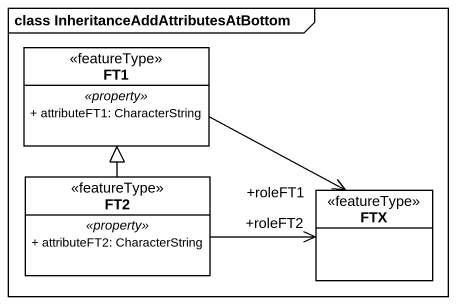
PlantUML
@startuml
mainframe class InheritanceAddAttributesAtBottom
hide circle
hide empty members
skinparam classAttributeIconSize 0
class FT1 <<featureType>> {
  .. <<property>> ..
  + attributeFT1: CharacterString
}
class FT2 <<featureType>> {
  .. <<property>> ..
  + attributeFT2: CharacterString
}
class FTX <<featureType>>
FT1 -right-> "+roleFT1" FTX
FT2 -up-|> FT1
FT2 -right-> "+roleFT2" FTX
@enduml
